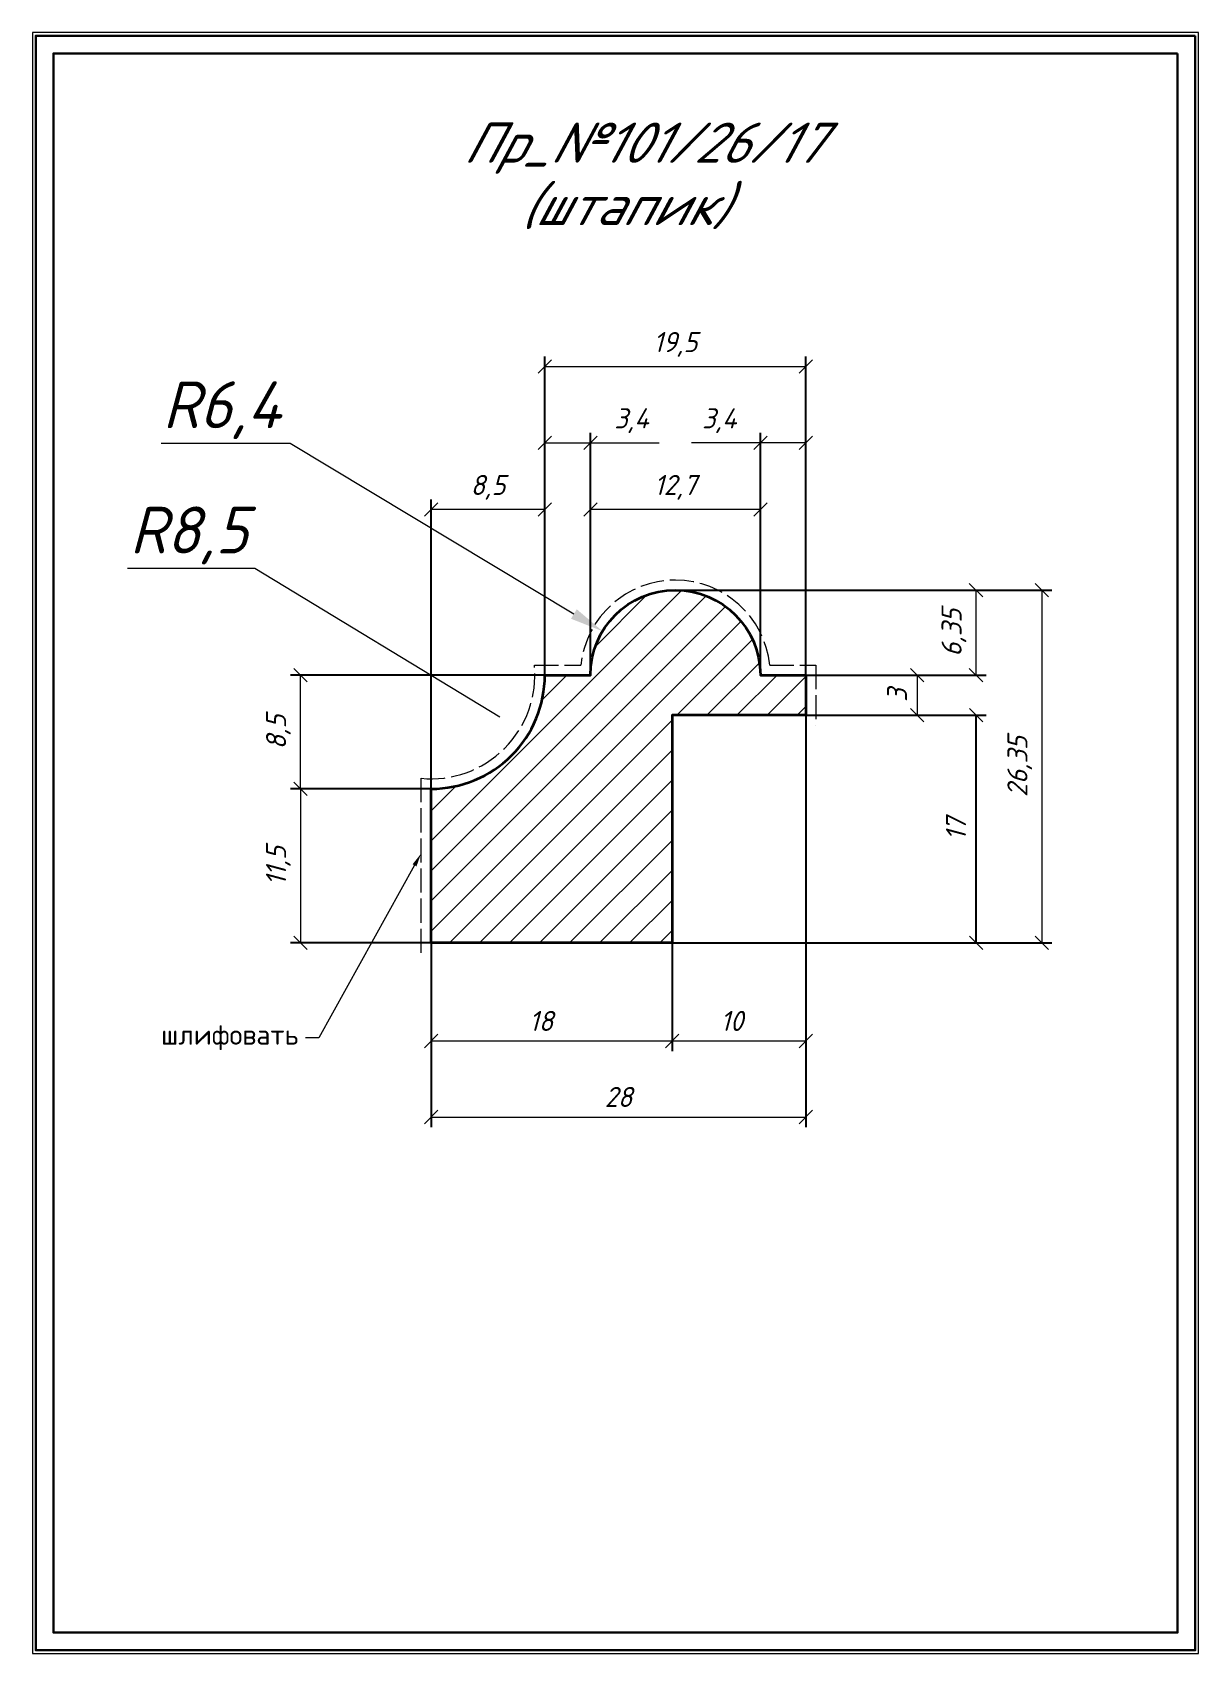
# Model space of a CAD drawing. Header units: millimetres. Extents: x 0 to 87, y 0 to 121.
import ezdxf
from ezdxf import colors
from ezdxf.entities.mleader import LeaderData, LeaderLine
from ezdxf.math import Vec2, Vec3

# ---------------------------------------------------------------- set-up
doc = ezdxf.new("R2010")
doc.units = ezdxf.units.MM
doc.linetypes.add('ACAD_ISO02W100', pattern=[15, 12, -3])
for name, color, linetype, lineweight in [('Пр_№101', 1, 'Continuous', 35), ('служебный слой ЛИНИИ ПУНКТИРНЫЕ', 7, 'ACAD_ISO02W100', 13), ('служебный слой НАДПИСИ', 7, 'Continuous', 13), ('служебный слой РАЗМЕРЫ', 7, 'Continuous', 9), ('служебный слой ШТАМП', 7, 'Continuous', 30), ('служебный слой ШТРИХОВКА', 7, 'Continuous', 5)]:
    doc.layers.add(name, color=color, linetype=linetype, lineweight=lineweight)
doc.styles.add('ЕСКД', font='GOST Common Italic.ttf')
doc.styles.add('ЕСКД профили текст', font='isocpeur.ttf')
doc.dimstyles.new('ЕСКД', dxfattribs={"dimtxt": 3.5, "dimasz": 2.5, "dimexe": 0.75, "dimexo": 0, "dimgap": 0.75, "dimtad": 1, "dimtxsty": 'ЕСКД', "dimblk": 'OBLIQUE', "dimcen": 2.5, "dimclrd": 256, "dimclre": 256, "dimclrt": 256, "dimadec": 0, "dimazin": 0, "dimtfac": 1, "dimtmove": 0, "dimatfit": 3, "dimfxl": 1, "dimlwd": -1, "dimarcsym": 0})
doc.dimstyles.new('ЕСКД$4', dxfattribs={"dimtxt": 3.5, "dimasz": 2.5, "dimexe": 0.25, "dimexo": 0, "dimgap": 0.35, "dimtad": 1, "dimtoh": 1, "dimdec": 1, "dimzin": 9, "dimtxsty": 'ЕСКД', "dimblk1": 'OBLIQUE', "dimsah": 1, "dimcen": 0, "dimse1": 1, "dimclrd": 256, "dimclre": 256, "dimclrt": 256, "dimadec": 1, "dimazin": 0, "dimtfac": 1, "dimtdec": 1, "dimtofl": 0, "dimtmove": 0, "dimatfit": 3, "dimldrblk": 'DOTSMALL', "dimfxl": 1, "dimlwd": -1, "dimlwe": -1, "dimarcsym": 2})

# ---------------------------------------------------------------- blocks, each defined once
blk = doc.blocks.new('_OBLIQUE')
at = {"color": 0, "linetype": 'ByBlock'}
blk.add_line((-0.5, -0.5), (0.5, 0.5), dxfattribs=at)
blk = doc.blocks.new('*D20')
at = {"layer": 'Defpoints', "color": 0, "transparency": 16777216}
for p in [(20.03, 73.11), (38.29, 73.11), (29.79, 64.61)]:
    blk.add_point(p, dxfattribs=at)
at = {"layer": 'служебный слой РАЗМЕРЫ', "lineweight": -2, "transparency": 16777216}
for p, q in [((38.29, 73.11), (19.28, 73.11)), ((29.79, 64.61), (19.28, 64.61))]:
    blk.add_line(p, q, dxfattribs=at)
at = {"layer": 'служебный слой РАЗМЕРЫ', "transparency": 16777216}
blk.add_line((20.03, 64.61), (20.03, 73.11), dxfattribs=at)
for p, rotation in [((20.03, 73.11), 90), ((20.03, 64.61), 270)]:
    blk.add_blockref('_OBLIQUE', p, dxfattribs=dict(at, rotation=rotation))
at = {"layer": 'служебный слой РАЗМЕРЫ', "transparency": 16777216, "insert": (18.38, 68.86), "char_height": 1.5, "attachment_point": 5, "rotation": 90, "style": 'ЕСКД'}
blk.add_mtext('8,5', dxfattribs=at)
blk = doc.blocks.new('*D21')
at = {"layer": 'Defpoints', "color": 0, "transparency": 16777216}
for p in [(48.04, 79.46), (47.79, 53.11), (75.42, 53.11)]:
    blk.add_point(p, dxfattribs=at)
at = {"layer": 'служебный слой РАЗМЕРЫ', "lineweight": -2, "transparency": 16777216}
for p, q in [((48.04, 79.46), (76.17, 79.46)), ((47.79, 53.11), (76.17, 53.11))]:
    blk.add_line(p, q, dxfattribs=at)
at = {"layer": 'служебный слой РАЗМЕРЫ', "transparency": 16777216}
blk.add_line((75.42, 79.46), (75.42, 53.11), dxfattribs=at)
for p, rotation in [((75.42, 79.46), 90), ((75.42, 53.11), 270)]:
    blk.add_blockref('_OBLIQUE', p, dxfattribs=dict(at, rotation=rotation))
at = {"layer": 'служебный слой РАЗМЕРЫ', "transparency": 16777216, "insert": (73.77, 66.28), "char_height": 1.5, "attachment_point": 5, "rotation": 90, "style": 'ЕСКД'}
blk.add_mtext('26,35', dxfattribs=at)
blk = doc.blocks.new('*D22')
at = {"layer": 'Defpoints', "color": 0, "transparency": 16777216}
for p in [(29.79, 53.11), (47.79, 53.11), (29.79, 45.77)]:
    blk.add_point(p, dxfattribs=at)
at = {"layer": 'служебный слой РАЗМЕРЫ', "lineweight": -2, "transparency": 16777216}
for p, q in [((29.79, 53.11), (29.79, 45.02)), ((47.79, 53.11), (47.79, 45.02))]:
    blk.add_line(p, q, dxfattribs=at)
at = {"layer": 'служебный слой РАЗМЕРЫ', "transparency": 16777216}
blk.add_line((47.79, 45.77), (29.79, 45.77), dxfattribs=at)
at = {"layer": 'служебный слой РАЗМЕРЫ', "transparency": 16777216, "rotation": 180}
blk.add_blockref('_OBLIQUE', (29.79, 45.77), dxfattribs=at)
at = {"layer": 'служебный слой РАЗМЕРЫ', "transparency": 16777216}
blk.add_blockref('_OBLIQUE', (47.79, 45.77), dxfattribs=at)
at = {"layer": 'служебный слой РАЗМЕРЫ', "transparency": 16777216, "insert": (38.01, 47.27), "char_height": 1.5, "attachment_point": 5, "style": 'ЕСКД'}
blk.add_mtext('18', dxfattribs=at)
blk = doc.blocks.new('*D23')
at = {"layer": 'Defpoints', "color": 0, "transparency": 16777216}
for p in [(57.79, 70.11), (47.79, 53.11), (47.79, 45.77)]:
    blk.add_point(p, dxfattribs=at)
at = {"layer": 'служебный слой РАЗМЕРЫ', "lineweight": -2, "transparency": 16777216}
for p, q in [((57.79, 70.11), (57.79, 45.02)), ((47.79, 53.11), (47.79, 45.02))]:
    blk.add_line(p, q, dxfattribs=at)
at = {"layer": 'служебный слой РАЗМЕРЫ', "transparency": 16777216}
blk.add_line((57.79, 45.77), (47.79, 45.77), dxfattribs=at)
at = {"layer": 'служебный слой РАЗМЕРЫ', "transparency": 16777216, "rotation": 180}
blk.add_blockref('_OBLIQUE', (47.79, 45.77), dxfattribs=at)
at = {"layer": 'служебный слой РАЗМЕРЫ', "transparency": 16777216}
blk.add_blockref('_OBLIQUE', (57.79, 45.77), dxfattribs=at)
at = {"layer": 'служебный слой РАЗМЕРЫ', "transparency": 16777216, "insert": (52.25, 47.27), "char_height": 1.5, "attachment_point": 5, "style": 'ЕСКД'}
blk.add_mtext('10', dxfattribs=at)
blk = doc.blocks.new('*D24')
at = {"layer": 'Defpoints', "color": 0, "transparency": 16777216}
for p in [(29.79, 85.49), (38.29, 73.11), (29.79, 64.61)]:
    blk.add_point(p, dxfattribs=at)
at = {"layer": 'служебный слой РАЗМЕРЫ', "lineweight": -2, "transparency": 16777216}
for p, q in [((29.79, 64.61), (29.79, 86.24)), ((38.29, 73.11), (38.29, 86.24))]:
    blk.add_line(p, q, dxfattribs=at)
at = {"layer": 'служебный слой РАЗМЕРЫ', "transparency": 16777216}
blk.add_line((38.29, 85.49), (29.79, 85.49), dxfattribs=at)
at = {"layer": 'служебный слой РАЗМЕРЫ', "transparency": 16777216, "rotation": 180}
blk.add_blockref('_OBLIQUE', (29.79, 85.49), dxfattribs=at)
at = {"layer": 'служебный слой РАЗМЕРЫ', "transparency": 16777216}
blk.add_blockref('_OBLIQUE', (38.29, 85.49), dxfattribs=at)
at = {"layer": 'служебный слой РАЗМЕРЫ', "transparency": 16777216, "insert": (34.04, 87.14), "char_height": 1.5, "attachment_point": 5, "style": 'ЕСКД'}
blk.add_mtext('8,5', dxfattribs=at)
blk = doc.blocks.new('*D25')
at = {"layer": 'Defpoints', "color": 0, "transparency": 16777216}
for p in [(41.69, 85.49), (41.69, 73.11), (54.39, 73.11)]:
    blk.add_point(p, dxfattribs=at)
at = {"layer": 'служебный слой РАЗМЕРЫ', "lineweight": -2, "transparency": 16777216}
for p, q in [((41.69, 73.11), (41.69, 86.24)), ((54.39, 73.11), (54.39, 86.24))]:
    blk.add_line(p, q, dxfattribs=at)
at = {"layer": 'служебный слой РАЗМЕРЫ', "transparency": 16777216}
blk.add_line((54.39, 85.49), (41.69, 85.49), dxfattribs=at)
at = {"layer": 'служебный слой РАЗМЕРЫ', "transparency": 16777216, "rotation": 180}
blk.add_blockref('_OBLIQUE', (41.69, 85.49), dxfattribs=at)
at = {"layer": 'служебный слой РАЗМЕРЫ', "transparency": 16777216}
blk.add_blockref('_OBLIQUE', (54.39, 85.49), dxfattribs=at)
at = {"layer": 'служебный слой РАЗМЕРЫ', "transparency": 16777216, "insert": (48.04, 87.14), "char_height": 1.5, "attachment_point": 5, "style": 'ЕСКД'}
blk.add_mtext('12,7', dxfattribs=at)
blk = doc.blocks.new('*D26')
at = {"layer": 'Defpoints', "color": 0, "transparency": 16777216}
for p in [(57.79, 70.11), (29.79, 53.11), (57.79, 40.09)]:
    blk.add_point(p, dxfattribs=at)
at = {"layer": 'служебный слой РАЗМЕРЫ', "lineweight": -2, "transparency": 16777216}
for p, q in [((57.79, 70.11), (57.79, 39.34)), ((29.79, 53.11), (29.79, 39.34))]:
    blk.add_line(p, q, dxfattribs=at)
at = {"layer": 'служебный слой РАЗМЕРЫ', "transparency": 16777216}
blk.add_line((29.79, 40.09), (57.79, 40.09), dxfattribs=at)
at = {"layer": 'служебный слой РАЗМЕРЫ', "transparency": 16777216, "rotation": 180}
blk.add_blockref('_OBLIQUE', (29.79, 40.09), dxfattribs=at)
at = {"layer": 'служебный слой РАЗМЕРЫ', "transparency": 16777216}
blk.add_blockref('_OBLIQUE', (57.79, 40.09), dxfattribs=at)
at = {"layer": 'служебный слой РАЗМЕРЫ', "transparency": 16777216, "insert": (43.79, 41.59), "char_height": 1.5, "attachment_point": 5, "style": 'ЕСКД'}
blk.add_mtext('28', dxfattribs=at)
blk = doc.blocks.new('*D29')
at = {"layer": 'Defpoints', "color": 0, "transparency": 16777216}
for p in [(57.79, 73.11), (57.79, 70.11), (66.1, 70.11)]:
    blk.add_point(p, dxfattribs=at)
at = {"layer": 'служебный слой РАЗМЕРЫ', "lineweight": -2, "transparency": 16777216}
for p, q in [((57.79, 73.11), (66.85, 73.11)), ((57.79, 70.11), (66.85, 70.11))]:
    blk.add_line(p, q, dxfattribs=at)
at = {"layer": 'служебный слой РАЗМЕРЫ', "transparency": 16777216}
blk.add_line((66.1, 73.11), (66.1, 70.11), dxfattribs=at)
for p, rotation in [((66.1, 73.11), 90), ((66.1, 70.11), 270)]:
    blk.add_blockref('_OBLIQUE', p, dxfattribs=dict(at, rotation=rotation))
at = {"layer": 'служебный слой РАЗМЕРЫ', "transparency": 16777216, "insert": (64.6, 71.61), "char_height": 1.5, "attachment_point": 5, "rotation": 90, "style": 'ЕСКД'}
blk.add_mtext('3', dxfattribs=at)
blk = doc.blocks.new('*D27')
at = {"layer": 'Defpoints', "color": 0, "transparency": 16777216}
for p in [(29.79, 64.61), (20.03, 53.11), (29.79, 53.11)]:
    blk.add_point(p, dxfattribs=at)
at = {"layer": 'служебный слой РАЗМЕРЫ', "lineweight": -2, "transparency": 16777216}
for p, q in [((29.79, 64.61), (19.28, 64.61)), ((29.79, 53.11), (19.28, 53.11))]:
    blk.add_line(p, q, dxfattribs=at)
at = {"layer": 'служебный слой РАЗМЕРЫ', "transparency": 16777216}
blk.add_line((20.03, 64.61), (20.03, 53.11), dxfattribs=at)
for p, rotation in [((20.03, 64.61), 90), ((20.03, 53.11), 270)]:
    blk.add_blockref('_OBLIQUE', p, dxfattribs=dict(at, rotation=rotation))
at = {"layer": 'служебный слой РАЗМЕРЫ', "transparency": 16777216, "insert": (18.38, 58.86), "char_height": 1.5, "attachment_point": 5, "rotation": 90, "style": 'ЕСКД'}
blk.add_mtext('11,5', dxfattribs=at)
blk = doc.blocks.new('*D31')
at = {"layer": 'Defpoints', "color": 0, "transparency": 16777216}
for p in [(48.04, 79.46), (70.5, 79.46), (57.79, 73.11)]:
    blk.add_point(p, dxfattribs=at)
at = {"layer": 'служебный слой РАЗМЕРЫ', "lineweight": -2, "transparency": 16777216}
for p, q in [((48.04, 79.46), (71.25, 79.46)), ((57.79, 73.11), (71.25, 73.11))]:
    blk.add_line(p, q, dxfattribs=at)
at = {"layer": 'служебный слой РАЗМЕРЫ', "transparency": 16777216}
blk.add_line((70.5, 73.11), (70.5, 79.46), dxfattribs=at)
for p, rotation in [((70.5, 79.46), 90), ((70.5, 73.11), 270)]:
    blk.add_blockref('_OBLIQUE', p, dxfattribs=dict(at, rotation=rotation))
at = {"layer": 'служебный слой РАЗМЕРЫ', "transparency": 16777216, "insert": (68.85, 76.28), "char_height": 1.5, "attachment_point": 5, "rotation": 90, "style": 'ЕСКД'}
blk.add_mtext('6,35', dxfattribs=at)
blk = doc.blocks.new('*D32')
at = {"layer": 'Defpoints', "color": 0, "transparency": 16777216}
for p in [(22.52, 77.52), (29.79, 73.11)]:
    blk.add_point(p, dxfattribs=at)
at = {"layer": 'служебный слой РАЗМЕРЫ', "transparency": 16777216}
for p, q in [((7.1, 81.09), (16.62, 81.09)), ((16.62, 81.09), (34.92, 70))]:
    blk.add_line(p, q, dxfattribs=at)
at = {"layer": 'служебный слой РАЗМЕРЫ', "transparency": 16777216, "insert": (11.69, 83.54), "char_height": 3.5, "attachment_point": 5, "style": 'ЕСКД'}
blk.add_mtext('R8,5', dxfattribs=at)
blk = doc.blocks.new('_DotSmall')
at = {"color": 0, "linetype": 'ByBlock', "lineweight": -3, "const_width": 0.5}
blk.add_lwpolyline([(-0.0625, 0, 1), (0.0625, 0, 1)], format="xyb", close=True, dxfattribs=at)
blk = doc.blocks.new('*D33')
at = {"layer": 'Defpoints', "color": 0, "transparency": 16777216}
for p in [(42.6, 76.39), (48.04, 73.11)]:
    blk.add_point(p, dxfattribs=at)
at = {"layer": 'служебный слой РАЗМЕРЫ', "transparency": 16777216}
for p, q in [((9.61, 90.45), (19.25, 90.45)), ((19.25, 90.45), (40.46, 77.68))]:
    blk.add_line(p, q, dxfattribs=at)
blk.add_solid([(40.67, 78.03), (40.24, 77.32), (42.6, 76.39)], dxfattribs=at)
at = {"layer": 'служебный слой РАЗМЕРЫ', "transparency": 16777216, "insert": (14.14, 92.9), "char_height": 3.5, "attachment_point": 5, "style": 'ЕСКД'}
blk.add_mtext('R6,4', dxfattribs=at)
blk = doc.blocks.new('*D34')
at = {"layer": 'Defpoints', "color": 0, "transparency": 16777216}
for p in [(54.39, 90.47), (54.39, 73.11), (57.79, 73.11)]:
    blk.add_point(p, dxfattribs=at)
at = {"layer": 'служебный слой РАЗМЕРЫ', "lineweight": -2, "transparency": 16777216}
for p, q in [((54.39, 73.11), (54.39, 91.22)), ((57.79, 73.11), (57.79, 91.22))]:
    blk.add_line(p, q, dxfattribs=at)
at = {"layer": 'служебный слой РАЗМЕРЫ', "transparency": 16777216}
for p, q in [((54.39, 90.47), (49.25, 90.47)), ((57.79, 90.47), (54.39, 90.47))]:
    blk.add_line(p, q, dxfattribs=at)
at = {"layer": 'служебный слой РАЗМЕРЫ', "transparency": 16777216, "rotation": 180}
blk.add_blockref('_OBLIQUE', (54.39, 90.47), dxfattribs=at)
at = {"layer": 'служебный слой РАЗМЕРЫ', "transparency": 16777216}
blk.add_blockref('_OBLIQUE', (57.79, 90.47), dxfattribs=at)
at = {"layer": 'служебный слой РАЗМЕРЫ', "transparency": 16777216, "insert": (51.32, 92.12), "char_height": 1.5, "attachment_point": 5, "style": 'ЕСКД'}
blk.add_mtext('3,4', dxfattribs=at)
blk = doc.blocks.new('*D35')
at = {"layer": 'Defpoints', "color": 0, "transparency": 16777216}
for p in [(41.69, 90.47), (38.29, 73.11), (41.69, 73.11)]:
    blk.add_point(p, dxfattribs=at)
at = {"layer": 'служебный слой РАЗМЕРЫ', "lineweight": -2, "transparency": 16777216}
for p, q in [((38.29, 73.11), (38.29, 91.22)), ((41.69, 73.11), (41.69, 91.22))]:
    blk.add_line(p, q, dxfattribs=at)
at = {"layer": 'служебный слой РАЗМЕРЫ', "transparency": 16777216}
for p, q in [((38.29, 90.47), (41.69, 90.47)), ((41.69, 90.47), (46.82, 90.47))]:
    blk.add_line(p, q, dxfattribs=at)
at = {"layer": 'служебный слой РАЗМЕРЫ', "transparency": 16777216, "rotation": 180}
blk.add_blockref('_OBLIQUE', (38.29, 90.47), dxfattribs=at)
at = {"layer": 'служебный слой РАЗМЕРЫ', "transparency": 16777216}
blk.add_blockref('_OBLIQUE', (41.69, 90.47), dxfattribs=at)
at = {"layer": 'служебный слой РАЗМЕРЫ', "transparency": 16777216, "insert": (44.76, 92.12), "char_height": 1.5, "attachment_point": 5, "style": 'ЕСКД'}
blk.add_mtext('3,4', dxfattribs=at)
blk = doc.blocks.new('*D28')
at = {"layer": 'Defpoints', "color": 0, "transparency": 16777216}
for p in [(57.79, 96.17), (38.29, 73.11), (57.79, 73.11)]:
    blk.add_point(p, dxfattribs=at)
at = {"layer": 'служебный слой РАЗМЕРЫ', "lineweight": -2, "transparency": 16777216}
for p, q in [((38.29, 73.11), (38.29, 96.92)), ((57.79, 73.11), (57.79, 96.92))]:
    blk.add_line(p, q, dxfattribs=at)
at = {"layer": 'служебный слой РАЗМЕРЫ', "transparency": 16777216}
blk.add_line((38.29, 96.17), (57.79, 96.17), dxfattribs=at)
at = {"layer": 'служебный слой РАЗМЕРЫ', "transparency": 16777216, "rotation": 180}
blk.add_blockref('_OBLIQUE', (38.29, 96.17), dxfattribs=at)
at = {"layer": 'служебный слой РАЗМЕРЫ', "transparency": 16777216}
blk.add_blockref('_OBLIQUE', (57.79, 96.17), dxfattribs=at)
at = {"layer": 'служебный слой РАЗМЕРЫ', "transparency": 16777216, "insert": (48.04, 97.82), "char_height": 1.5, "attachment_point": 5, "style": 'ЕСКД'}
blk.add_mtext('19,5', dxfattribs=at)

msp = doc.modelspace()

# ---------------------------------------------------------------- hatches: boundary and pattern name
at = {"layer": 'служебный слой ШТРИХОВКА'}
h = msp.add_hatch(dxfattribs=at)
h.set_pattern_fill('ANSI31', color=256, scale=0.5, style=0)
h.set_pattern_definition([(45, (1.4787, 104.2553), (-1.122532, 1.122532), [])])
h.paths.add_polyline_path([(47.787, 70.106), (57.787, 70.106), (57.787, 73.109), (54.387, 73.109, 1), (41.687, 73.109), (38.287, 73.109, -0.4142136), (29.787, 64.609), (29.787, 53.106), (47.787, 53.106)])

# ---------------------------------------------------------------- linework, layer by layer
at = {"layer": 'Пр_№101'}
msp.add_lwpolyline([(47.787, 53.106), (29.787, 53.106), (29.787, 64.609, 0.4142136), (38.287, 73.109), (41.687, 73.109, -1), (54.387, 73.109), (57.787, 73.109), (57.787, 70.106), (47.787, 70.106)], format="xyb", close=True, dxfattribs=at)
at = {"layer": 'служебный слой ЛИНИИ ПУНКТИРНЫЕ', "ltscale": 0.15}
msp.add_lwpolyline([(29.037, 52.356), (29.037, 65.396, 0.4722009), (37.501, 73.859), (40.977, 73.859, -0.8993982), (55.097, 73.859), (58.537, 73.859), (58.537, 69.356)], format="xyb", dxfattribs=at)
at = {"layer": 'служебный слой ШТАМП', "lineweight": 5, "ltscale": 100}
msp.add_lwpolyline([(87.129, 121.128), (0, 121.128), (0, 0), (87.129, 0)], close=True, dxfattribs=at)
at = {"layer": 'служебный слой ШТАМП', "ltscale": 100}
for points in [[(86.879, 120.878), (0.25, 120.878), (0.25, 0.25), (86.879, 0.25)], [(85.564, 119.564), (1.564, 119.564), (1.564, 1.564), (85.564, 1.564)]]:
    msp.add_lwpolyline(points, close=True, dxfattribs=at)

# ---------------------------------------------------------------- texts
at = {"layer": 'служебный слой НАДПИСИ', "style": 'ЕСКД', "oblique": 15}
for s, p in [('Пр_№101/26/17', (32.175, 111.388)), ('(штапик)', (36.466, 106.73))]:
    msp.add_text(s, height=3, dxfattribs=at).set_placement(p)

# ---------------------------------------------------------------- dimensions: what is measured, and where the dimension line sits
at = {"layer": 'служебный слой РАЗМЕРЫ'}
for base, p1, p2, picture, middle in [((57.787, 96.166), (38.287, 73.109), (57.787, 73.109), '*D28', (48.037, 97.816)), ((41.687, 90.467), (38.287, 73.109), (41.687, 73.109), '*D35', (44.756, 92.117)), ((54.387, 90.467), (57.787, 73.109), (54.387, 73.109), '*D34', (51.318, 92.117)), ((29.787, 85.491), (38.287, 73.109), (29.787, 64.609), '*D24', (34.037, 87.141)), ((41.687, 85.491), (54.387, 73.109), (41.687, 73.109), '*D25', (48.037, 87.141))]:
    dim = msp.add_linear_dim(base=base, p1=p1, p2=p2, dimstyle='ЕСКД', override={"dimtxt": 1.5, "dimasz": 1}, dxfattribs=at)
    dim.commit()
    dim.dimension.update_dxf_attribs({"geometry": picture, "text_midpoint": middle})
for center, mpoint, picture, middle in [((48.03704, 73.10928), (42.5975, 76.38555), '*D33', (14.14098, 90.44949)), ((29.787, 73.109), (22.518, 77.516), '*D32', (11.686, 81.092))]:
    dim = msp.add_radius_dim(center=center, mpoint=mpoint, dimstyle='ЕСКД$4', override={"dimsah": 1}, dxfattribs=at)
    dim.commit()
    dim.dimension.update_dxf_attribs({"geometry": picture, "text_midpoint": middle, "dimtype": 164})
dim = msp.add_linear_dim(base=(75.421, 53.106), p1=(48.037, 79.459), p2=(47.787, 53.106), angle=90, dimstyle='ЕСКД', override={"dimtxt": 1.5, "dimasz": 1}, dxfattribs=at)
dim.commit()
dim.dimension.update_dxf_attribs({"geometry": '*D21', "text_midpoint": (75.421, 66.282), "dimtype": 160})
for base, p1, p2, picture, middle in [((70.503, 79.459), (57.787, 73.109), (48.037, 79.459), '*D31', (68.853, 76.284)), ((20.028, 73.109), (29.787, 64.609), (38.287, 73.109), '*D20', (18.378, 68.859)), ((66.098, 70.106), (57.787, 73.109), (57.787, 70.106), '*D29', (64.598, 71.607)), ((20.028, 53.106), (29.787, 64.609), (29.787, 53.106), '*D27', (18.378, 58.857))]:
    dim = msp.add_linear_dim(base=base, p1=p1, p2=p2, angle=90, dimstyle='ЕСКД', override={"dimtxt": 1.5, "dimasz": 1}, dxfattribs=at)
    dim.commit()
    dim.dimension.update_dxf_attribs({"geometry": picture, "text_midpoint": middle})
msp.add_linear_dim(base=(70.503, 70.106), p1=(47.787, 53.106), p2=(57.787, 70.106), angle=90, dimstyle='ЕСКД', override={"dimtxt": 1.5, "dimasz": 1}, dxfattribs=at).render()
for base, p1, p2, picture, middle in [((57.787, 40.091), (29.787, 53.106), (57.787, 70.106), '*D26', (43.787, 40.091)), ((47.787, 45.77), (57.787, 70.106), (47.787, 53.106), '*D23', (52.252, 45.77)), ((29.787, 45.77), (47.787, 53.106), (29.787, 53.106), '*D22', (38.013, 45.77))]:
    dim = msp.add_linear_dim(base=base, p1=p1, p2=p2, dimstyle='ЕСКД', override={"dimtxt": 1.5, "dimasz": 1}, dxfattribs=at)
    dim.commit()
    dim.dimension.update_dxf_attribs({"geometry": picture, "text_midpoint": middle, "dimtype": 160})

# ---------------------------------------------------------------- leaders
ml = msp.add_multileader_mtext('Standard', dxfattribs=at)
ml.set_content('\\A1;шлифовать', color=256, style='ЕСКД профили текст')
ml.set_leader_properties(color=256, linetype='ByLayer', lineweight=-1)
ml.build(insert=Vec2(0, 0))
ml.multileader.update_dxf_attribs({"dogleg_length": 1, "arrow_head_size": 1})
ctx = ml.context
ctx.base_point, ctx.char_height, ctx.arrow_head_size, ctx.landing_gap_size, ctx.plane_origin = Vec3(9.194, 46.018), 1.5, 1, 0.5, Vec3(29.167, 59.18)
ctx.text_align_type = 2
notes = []
notes.append((ctx, [(0, (1, 1, 0), (21.394, 46.018), (-1, 0), 1, [(0, [(29.037, 59.772)], 0, [])])]))
ctx.mtext.insert, ctx.mtext.alignment, ctx.mtext.flow_direction = Vec3(19.894, 46.993), 3, 5
for ctx, leaders in notes:
    for number, flags, end, landing, length, lines in leaders:
        leader = LeaderData()
        leader.index, (leader.has_last_leader_line, leader.has_dogleg_vector, leader.attachment_direction) = number, flags
        leader.last_leader_point, leader.dogleg_vector, leader.dogleg_length = Vec3(end), Vec3(landing), length
        for number, points, colour, breaks in lines:
            line = LeaderLine()
            line.index, line.vertices, line.color, line.breaks = number, Vec3.list(points), colors.encode_raw_color(colour), breaks
            leader.lines.append(line)
        ctx.leaders.append(leader)

doc.saveas('drawing.dxf')
